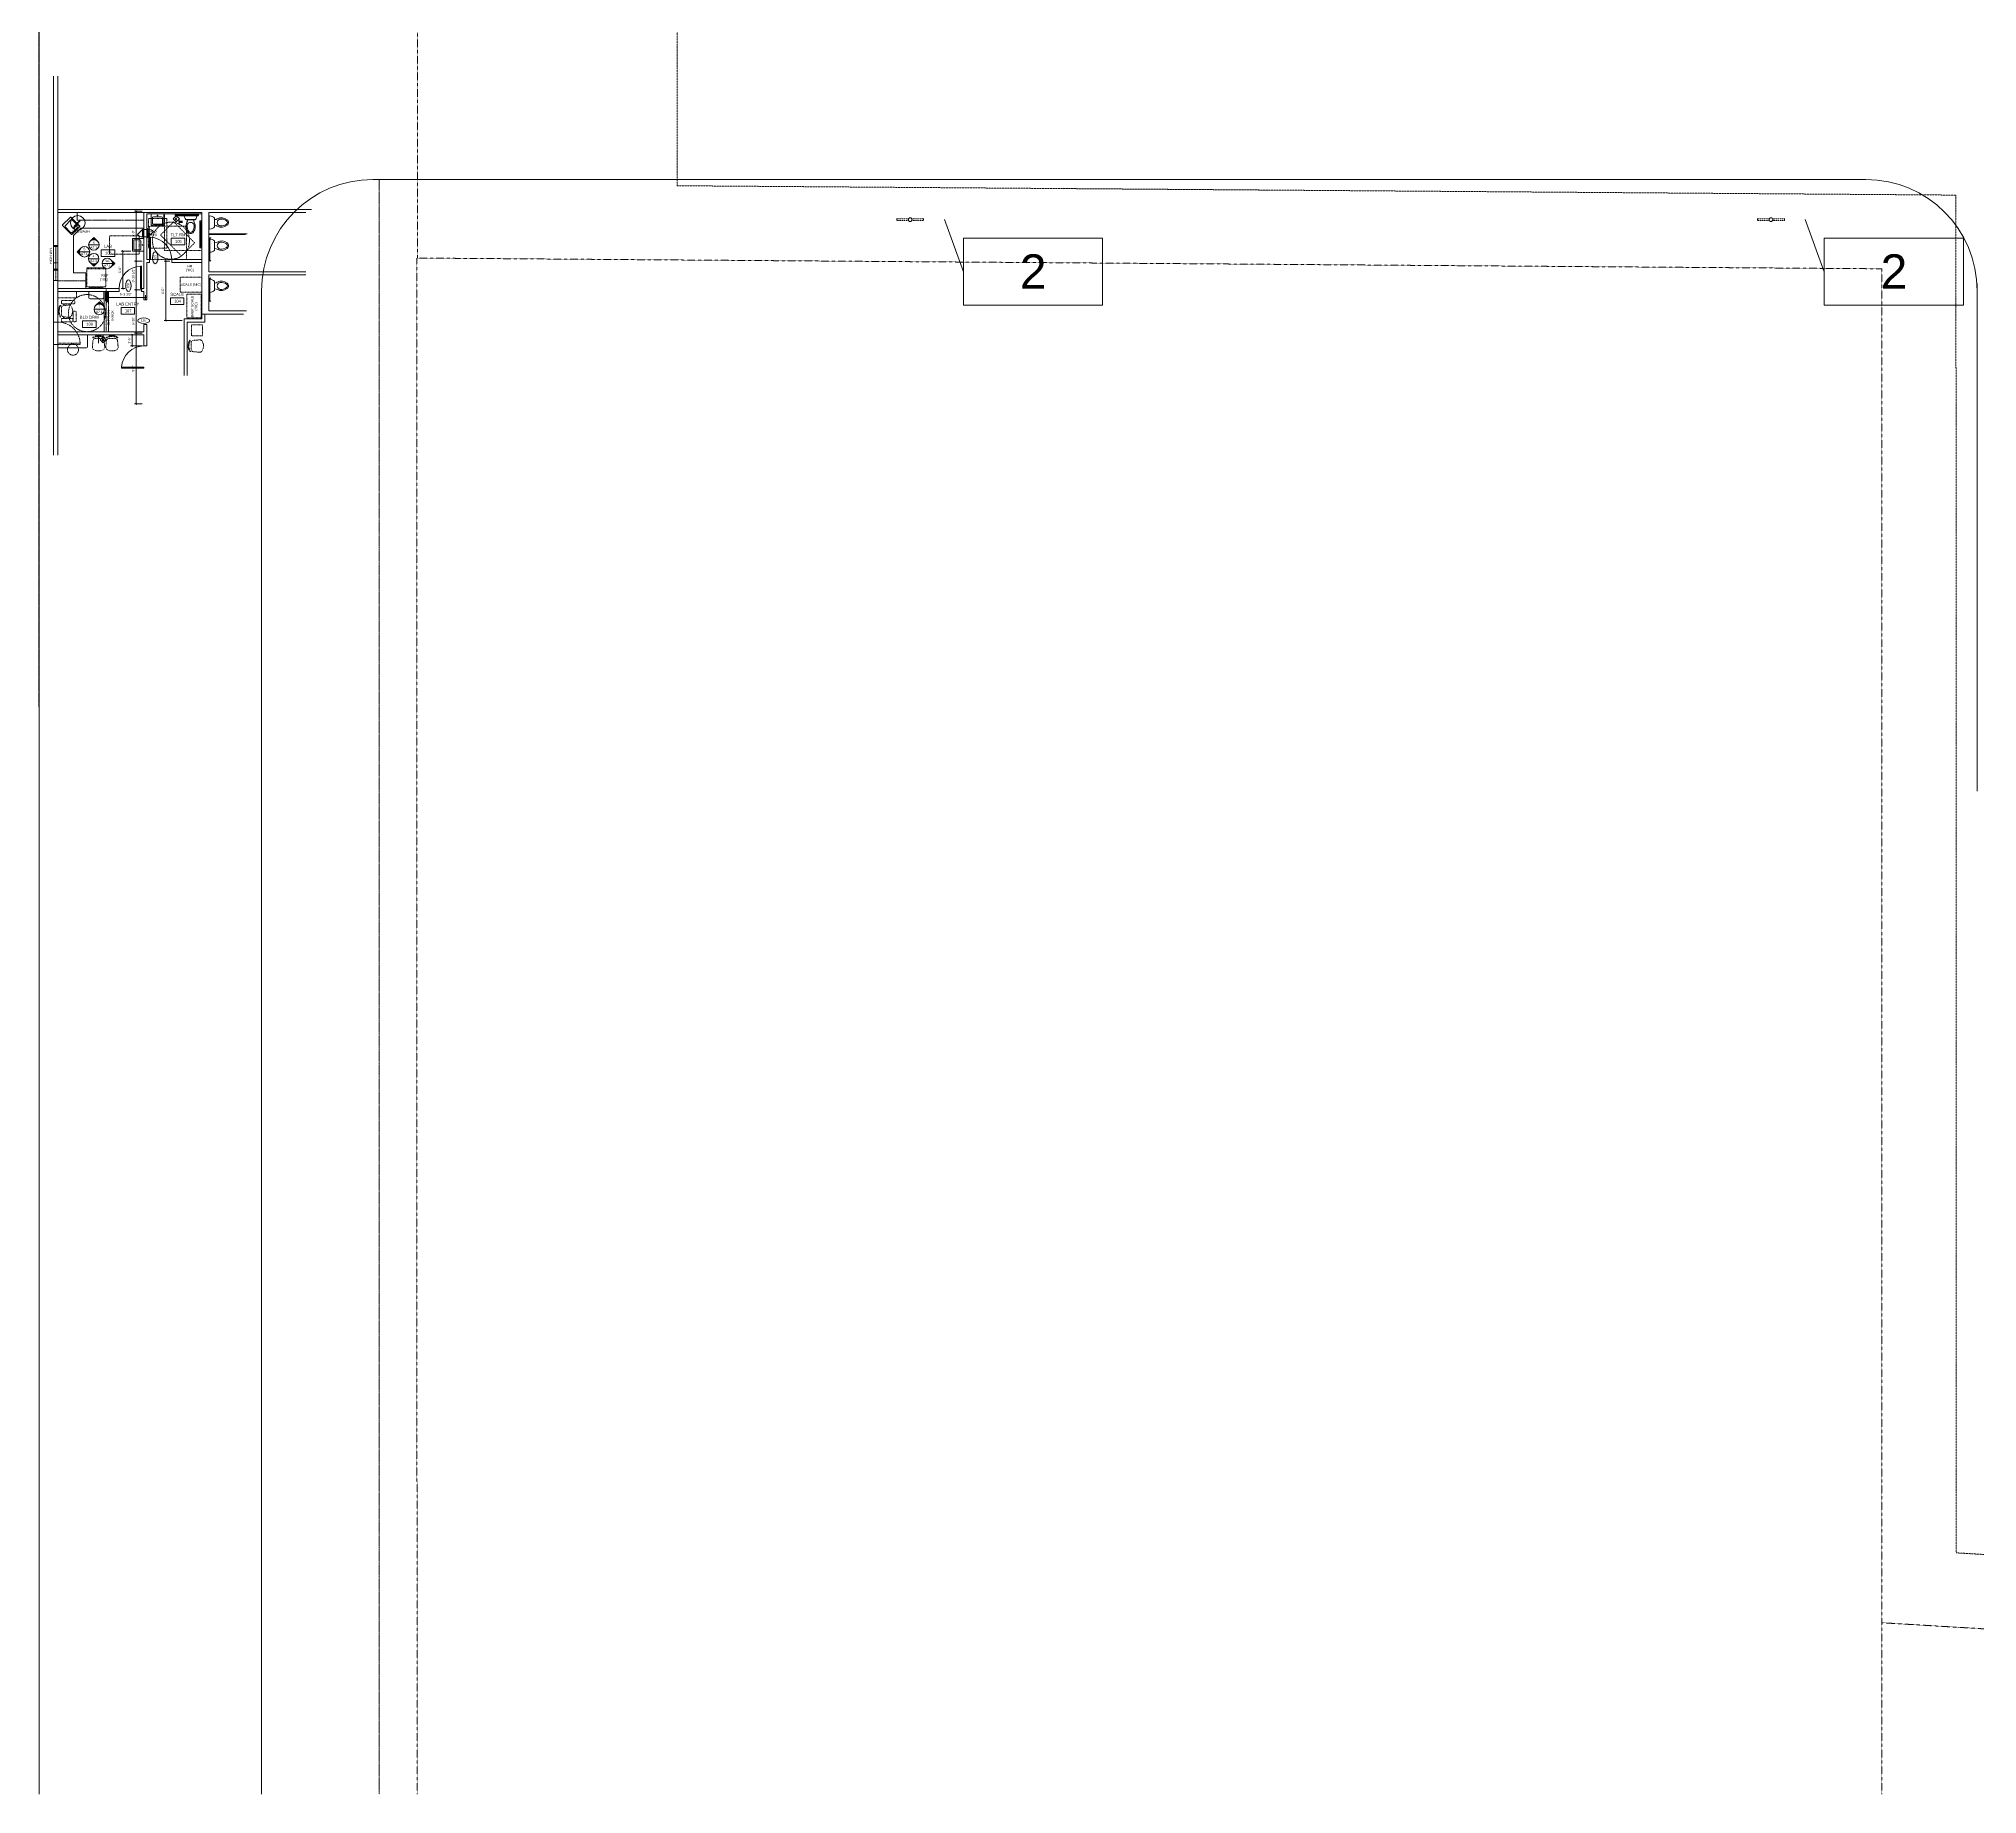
# Model space of a CAD drawing. Header units: inches. Extents: x 3 to 119514, y -26002 to 104775.
# Drawn here: x 20372 to 23507, y -26002 to -23164 of the extents above; entities that cross this region are included whole.
import ezdxf

# ---------------------------------------------------------------- set-up
doc = ezdxf.new("R2010")
doc.units = ezdxf.units.IN
doc.header["$MEASUREMENT"] = 0
for name, pattern in [('Center 1_4_', [0.53125, 0.25, -0.09375, 0.09375, -0.09375]), ('Dash', [0.25, 0.125, -0.125]), ('Hidden', [0.28125, 0.1875, -0.09375]), ('Hidden 1_8_', [0.1875, 0.125, -0.0625]), ('IMPORT-DASHED2', [0.1875, 0.125, -0.0625]), ('IMPORT-HIDDEN _6_', [0.1875, 0.125, -0.0625]), ('IMPORT-HIDDEN2 _3_', [0.09375, 0.0625, -0.03125])]:
    doc.linetypes.add(name, pattern=pattern)
doc.layers.get('DEFPOINTS').update_dxf_attribs({"lineweight": 9})
for name, color, linetype, lineweight in [('15xx-Jefferson-REHAB-pr5_dwg', 8, 'Continuous', 9), ('A-CABINET-LOWER', 7, 'Continuous', 9), ('A-CABINET-UNDER', 7, 'IMPORT-HIDDEN2 _3_', 9), ('A-CABINET-UPPER', 7, 'IMPORT-DASHED2', 9), ('A-DETL-HDLN', 90, 'Hidden 1_8_', 9), ('A-DIM', 7, 'Continuous', 9), ('A-DOOR', 31, 'Continuous', 9), ('A-DOOR-NOTE', 7, 'Continuous', 9), ('A-DOOR-SYM', 7, 'Continuous', 9), ('A-ETAG-NOTE', 7, 'Continuous', 9), ('A-ETAG-SYM', 7, 'Continuous', 9), ('A-Exist-Wall', 7, 'Continuous', 9), ('A-FLR-CLEAR', 7, 'IMPORT-HIDDEN2 _3_', 9), ('A-FURN', 7, 'IMPORT-HIDDEN2 _3_', 9), ('A-Header', 7, 'IMPORT-HIDDEN _6_', 9), ('A-PLBG-FIXT', 7, 'Continuous', 9), ('A-PROP-SBCK', 71, 'Hidden', 15), ('A-ROOM-NOTE', 7, 'Continuous', 9), ('A-ROOM-SYM', 7, 'Continuous', 9), ('A-SILL', 7, 'Continuous', 9), ('A-TEXT-8', 7, 'Continuous', 9), ('A-WALL', 113, 'Continuous', 9), ('D-DEMO', 7, 'IMPORT-HIDDEN2 _3_', 9), ('DIM', 7, 'Continuous', 9), ('E-LITE-EQPM', 33, 'Continuous', 9), ('E-LITE-EQPM-HDLN', 30, 'Dash', 9), ('E-LITE-EQPM-IDEN', 33, 'Continuous', 9), ('EOP-EX', 125, 'Continuous', 9), ('EOP-PR', 4, 'Continuous', 9), ('P-Flor-Fixt', 7, 'Continuous', 9), ('PROP', 3, 'Center 1_4_', 9)]:
    doc.layers.add(name, color=color, linetype=linetype, lineweight=lineweight)
doc.styles.add('Arial_1', font='arial.ttf', dxfattribs={"height": 3.75})
doc.styles.add('Arial_2', font='arial.ttf', dxfattribs={"height": 4})
doc.styles.add('Arial_3', font='arial.ttf', dxfattribs={"height": 3.808})
doc.styles.add('Arial_4', font='arial.ttf', dxfattribs={"height": 4.8114})
doc.styles.add('Arial_5', font='arial.ttf', dxfattribs={"height": 4.510688})
doc.styles.add('Arial_6', font='arial.ttf', dxfattribs={"height": 3.99})
doc.styles.add('Arial_7', font='arial.ttf', dxfattribs={"height": 55.323728})
doc.styles.add('simplex', font='simplex_.ttf', dxfattribs={"height": 3})

# ---------------------------------------------------------------- blocks, each defined once
blk = doc.blocks.new('Lighting-Street_Cooper_Navion-Lumark_4-6-LED-Squares - The Caretaker LED-964008-Site Lighting Plan')
at = {"layer": 'E-LITE-EQPM'}
blk.add_line((-1.7, -10.7), (1.6, -10.7), dxfattribs=at)
blk.add_circle((0, -32.4), 3, dxfattribs=at)
at = {"layer": 'E-LITE-EQPM-HDLN'}
for p, q in [((-1.5, -10.7), (-1.5, -29.9)), ((1.5, -10.7), (1.5, -29.9))]:
    blk.add_line(p, q, dxfattribs=at)
blk = doc.blocks.new('15xx-Jefferson-REHAB-pr5_dwg_DOORBLK-1286445-Site Lighting Plan')
at = {"layer": 'D-DEMO', "flags": 128}
blk.add_lwpolyline([(-1.8, 0), (-1.8, 36), (0, 36), (0, 0)], close=True, dxfattribs=at)
at = {"layer": 'D-DEMO'}
blk.add_arc((-1.8, 0), 36, 360, 87.146, dxfattribs=at)
blk = doc.blocks.new('15xx-Jefferson-REHAB-pr5_dwg_KOHTLT-1286400-Site Lighting Plan')
at = {"layer": 'P-Flor-Fixt', "flags": 128}
for points in [[(-9.1, 1), (0, 1), (9.1, 1)], [(6.5, 9.5), (0, 9.5), (-6.5, 9.5)], [(6.5, 9.1), (0, 9.1), (-6.5, 9.1)]]:
    blk.add_lwpolyline(points, dxfattribs=at)
at = {"layer": 'P-Flor-Fixt'}
for centre, radius, start, end in [((0, 25.4), 5.5, 89.9234, 140.4789), ((0, 25.4), 5.5, 39.5211, 90.0766), ((3.2, 0.8), 13.4, 141.4587, 174.8594), ((-9.1, 2), 1, 180, 270), ((6.4, 20.2), 13.7, 140.6898, 209.0889), ((-6.5, 8.5), 1, 90, 141.4587), ((-6.5, 8.5), 0.625, 90, 141.4587), ((-15.9, 8.1), 11.6, 6.9769, 27.7312), ((8.5, 19.5), 13.9, 143.874, 185.3101), ((0, 19.1), 5.5, 189.5705, 350.4295), ((0, 25.4), 3.63, 89.8837, 140.428), ((0, 25.4), 3.63, 39.572, 90.1163), ((-8.5, 19.5), 13.9, 354.6899, 36.126), ((-6.4, 20.2), 13.7, 330.9111, 39.3102), ((15.9, 8.1), 11.6, 152.2688, 173.0231), ((6.5, 8.5), 1, 38.5413, 90), ((6.5, 8.5), 0.625, 38.5413, 90), ((-3.2, 0.8), 13.4, 5.1406, 38.5413), ((9.1, 2), 1, 270, 0)]:
    blk.add_arc(centre, radius, start, end, dxfattribs=at)
blk = doc.blocks.new('15xx-Jefferson-REHAB-pr5_dwg_KTLTR-1286446-Site Lighting Plan')
blk.add_blockref('15xx-Jefferson-REHAB-pr5_dwg_KOHTLT-1286400-Site Lighting Plan', (-18, 0))
blk = doc.blocks.new('15xx-Jefferson-REHAB-pr5_dwg_I_FURN_CHAIR_CHAIR 1_P-1286389-Site Lighting Plan')
at = {"layer": 'A-FURN'}
for p, q in [((3, 9.6), (4.1, 8.8)), ((4.8, 5), (4.8, -5)), ((18.8, 10), (8.5, 9.1)), ((4.1, -8.8), (3, -9.6)), ((8.5, -9.1), (18.8, -10))]:
    blk.add_line(p, q, dxfattribs=at)
for centre, radius, start, end in [((16.9, 0), 16.9, 145.6197, 214.3803), ((16.9, 0), 15.6, 145.6197, 214.3803), ((8.8, 5), 4.06, 94.9697, 180), ((19.1, 5.9), 4.06, 31.593, 94.9697), ((9.5, 0), 15.4, 328.407, 31.593), ((8.8, -5), 4.06, 180, 265.0303), ((19.1, -5.9), 4.06, 265.0303, 328.407)]:
    blk.add_arc(centre, radius, start, end, dxfattribs=at)
blk = doc.blocks.new('15xx-Jefferson-REHAB-pr5_dwg_RT8-N-1286447-Site Lighting Plan')
at = {"layer": 'A-ROOM-SYM', "flags": 128}
blk.add_lwpolyline([(18, -9), (-18, -9), (-18, 9), (18, 9)], close=True, dxfattribs=at)
blk = doc.blocks.new('15xx-Jefferson-REHAB-pr5_dwg_KTLTR-1286437-Site Lighting Plan')
blk.add_blockref('15xx-Jefferson-REHAB-pr5_dwg_KOHTLT-1286400-Site Lighting Plan', (-18, 0))
blk = doc.blocks.new('15xx-Jefferson-REHAB-pr5_dwg_2018LAV-1286405-Site Lighting Plan')
at = {"layer": 'P-Flor-Fixt'}
for p, q in [((9.5, 0), (-9.5, 0)), ((-10, -0.5), (-10, -17.5)), ((-9.5, -18), (9.5, -18)), ((-8, -6.25), (-8, -14.5)), ((6.5, -4.75), (-6.5, -4.75)), ((-6.5, -16), (6.5, -16)), ((8, -14.5), (8, -6.25)), ((10, -17.5), (10, -0.5))]:
    blk.add_line(p, q, dxfattribs=at)
blk.add_circle((0, -2.38), 0.5, dxfattribs=at)
for centre, radius, start, end in [((9.5, -0.5), 0.5, 0, 90), ((-9.5, -0.5), 0.5, 90, 180), ((-9.5, -17.5), 0.5, 180, 270), ((-6.5, -6.25), 1.5, 90, 180), ((-6.5, -14.5), 1.5, 180, 270), ((6.5, -6.25), 1.5, 360, 90), ((6.5, -14.5), 1.5, 270, 0), ((9.5, -17.5), 0.5, 270, 360)]:
    blk.add_arc(centre, radius, start, end, dxfattribs=at)
blk = doc.blocks.new('15xx-Jefferson-REHAB-pr5_dwg_DOORBLK-1286429-Site Lighting Plan')
at = {"layer": 'A-DOOR', "color": 7, "flags": 128}
blk.add_lwpolyline([(-1.8, 0), (-1.8, 36), (0, 36), (0, 0)], close=True, dxfattribs=at)
at = {"layer": 'A-DOOR', "color": 7}
blk.add_arc((-1.8, 0), 36, 360, 87.146, dxfattribs=at)
blk = doc.blocks.new('15xx-Jefferson-REHAB-pr5_dwg_36-GB-1286438-Site Lighting Plan')
at = {"layer": 'P-Flor-Fixt'}
for p, q in [((-3, -36), (-3, 0)), ((-0.2, 0.7), (-2.2, 0.7)), ((-1.5, -35), (-1.5, -1)), ((-0.2, -0.7), (-1.3, -0.7)), ((-0.2, -36.8), (-2.2, -36.8)), ((-0.2, -35.2), (-1.3, -35.2))]:
    blk.add_line(p, q, dxfattribs=at)
at = {"layer": 'P-Flor-Fixt', "flags": 128}
for points in [[(0, 1.5), (-0.2, 1.5), (-0.2, -1.5), (0, -1.5)], [(0, -34.5), (-0.2, -34.5), (-0.2, -37.5), (0, -37.5)]]:
    blk.add_lwpolyline(points, close=True, dxfattribs=at)
at = {"layer": 'P-Flor-Fixt'}
for centre, radius, start, end in [((-2.2, 0), 0.75, 90, 180), ((-1.3, -1), 0.25, 90, 180), ((-2.2, -36), 0.75, 180, 270), ((-1.3, -35), 0.25, 180, 270)]:
    blk.add_arc(centre, radius, start, end, dxfattribs=at)
blk = doc.blocks.new('15xx-Jefferson-REHAB-pr5_dwg_42-GB-1286439-Site Lighting Plan')
at = {"layer": 'P-Flor-Fixt'}
for p, q in [((-42.8, -0.2), (-42.8, -2.2)), ((0, -3), (-42, -3)), ((-41.2, -0.2), (-41.2, -1.2)), ((-1, -1.5), (-41, -1.5)), ((-0.7, -0.2), (-0.7, -1.2)), ((0.7, -0.2), (0.7, -2.2))]:
    blk.add_line(p, q, dxfattribs=at)
at = {"layer": 'P-Flor-Fixt', "flags": 128}
for points in [[(-40.5, 0), (-43.5, 0), (-43.5, -0.2), (-40.5, -0.2)], [(1.5, 0), (-1.5, 0), (-1.5, -0.2), (1.5, -0.2)]]:
    blk.add_lwpolyline(points, close=True, dxfattribs=at)
at = {"layer": 'P-Flor-Fixt'}
for centre, radius, start, end in [((-42, -2.2), 0.75, 180, 270), ((-41, -1.2), 0.25, 180, 270), ((-1, -1.2), 0.25, 270, 0), ((0, -2.2), 0.75, 270, 0)]:
    blk.add_arc(centre, radius, start, end, dxfattribs=at)
blk = doc.blocks.new('15xx-Jefferson-REHAB-pr5_dwg_VERT-GB-1286440-Site Lighting Plan')
at = {"layer": 'P-Flor-Fixt'}
for p, q in [((-0.7, -0.2), (-0.7, -2.2)), ((0.7, -0.2), (0.7, -2.2))]:
    blk.add_line(p, q, dxfattribs=at)
at = {"layer": 'P-Flor-Fixt', "flags": 128}
blk.add_lwpolyline([(1.5, 0), (-1.5, 0), (-1.5, -0.2), (1.5, -0.2)], close=True, dxfattribs=at)
at = {"layer": 'P-Flor-Fixt'}
blk.add_arc((0, -2.2), 0.75, 180, 360, dxfattribs=at)
blk = doc.blocks.new('15xx-Jefferson-REHAB-pr5_dwg_FCM-TIC-1286448-Site Lighting Plan')
at = {"layer": 'A-DIM'}
blk.add_line((-0.7, -0.7), (0.7, 0.7), dxfattribs=at)
at = {"layer": 'DIM'}
blk.add_line((0.5, 0), (-1.4, 0), dxfattribs=at)
blk = doc.blocks.new('15xx-Jefferson-REHAB-pr5_dwg_DOORBLK-1286434-Site Lighting Plan')
at = {"layer": 'A-DOOR', "color": 7, "flags": 128}
blk.add_lwpolyline([(-1.8, 0), (-1.8, 36), (0, 36), (0, 0)], close=True, dxfattribs=at)
at = {"layer": 'A-DOOR', "color": 7}
blk.add_arc((-1.8, 0), 36, 360, 87.146, dxfattribs=at)
blk = doc.blocks.new('15xx-Jefferson-REHAB-pr5_dwg_REF-1-1286449-Site Lighting Plan')
at = {"layer": 'A-FURN'}
blk.add_line((31, 34.3), (31, 3.3), dxfattribs=at)
at = {"layer": 'A-FURN', "flags": 128}
blk.add_lwpolyline([(33, 34.3), (33, 3.3), (2, 3.3), (2, 34.3)], close=True, dxfattribs=at)
blk.add_lwpolyline([(2, 30.1), (1, 30.1), (1, 6.5), (2, 6.5)], dxfattribs=at)
blk = doc.blocks.new('15xx-Jefferson-REHAB-pr5_dwg_eyewash-Haws-1286450-Site Lighting Plan')
at = {"layer": 'A-PLBG-FIXT'}
for p, q in [((7.2, 0.4), (0.9, 0.4)), ((-1, -0.2), (-2, -0.2)), ((7.2, -0.4), (0.9, -0.4)), ((10, -1.9), (6.1, -1.9))]:
    blk.add_line(p, q, dxfattribs=at)
at = {"layer": 'A-PLBG-FIXT', "flags": 128}
for points in [[(-1, 0.2), (-2, 0.2), (-2, -0.5), (-5, -0.5), (-5, 0.2), (-2, 0.2)], [(7.7, -0.9), (7.7, -1.1), (6.1, -1.1)], [(10, -1.1), (8.4, -1.1), (8.4, -0.9)]]:
    blk.add_lwpolyline(points, dxfattribs=at)
at = {"layer": 'A-PLBG-FIXT'}
for centre, radius in [((0, 0), 1), ((5.4, -1.5), 0.814), ((10.7, -1.5), 0.814)]:
    blk.add_circle(centre, radius, dxfattribs=at)
for radius in [1.25, 0.5]:
    blk.add_arc((7.2, -0.9), radius, 360, 90, dxfattribs=at)
at = {"layer": 'DEFPOINTS'}
blk.add_circle((0, 0), 11.8, dxfattribs=at)
blk = doc.blocks.new('15xx-Jefferson-REHAB-pr5_dwg_chair-phlebotomy-1286451-Site Lighting Plan')
at = {"layer": 'A-FURN'}
for p, q in [((-24.8, 0), (-27.8, 0)), ((-26.8, 16), (-26.8, 13)), ((-5.8, 17), (-25.8, 17)), ((-5.8, 12), (-25.8, 12)), ((-18.9, 9.5), (-18.9, 12)), ((-17.9, 9.9), (-17.9, 12)), ((-9.5, 9.2), (-9.5, 12)), ((-4.8, 16), (-4.8, 13)), ((-4.8, 5), (-4.8, -5)), ((-3, 9.6), (-4.1, 8.8)), ((-28.8, -1), (-28.8, -16)), ((-24.8, -17), (-27.8, -17)), ((-23.8, -1), (-23.8, -16)), ((-23.3, -14), (-23.8, -14)), ((-23.3, -15), (-23.8, -15)), ((-23.3, -13), (-23.3, -16)), ((-5.8, -12), (-22.3, -12)), ((-5.8, -17), (-22.3, -17)), ((-18.9, -9.5), (-18.9, -12)), ((-17.9, -9.9), (-17.9, -12)), ((-9.5, -9.2), (-9.5, -12)), ((-4.8, -13), (-4.8, -16)), ((-4.1, -8.8), (-3, -9.6))]:
    blk.add_line(p, q, dxfattribs=at)
at = {"layer": 'A-FURN', "flags": 128}
for points in [[(-16.8, 10), (-8.5, 9.1), (-8.5, 12)], [(-8.5, -12), (-8.5, -9.1), (-16.8, -10)]]:
    blk.add_lwpolyline(points, dxfattribs=at)
at = {"layer": 'A-FURN'}
for centre, radius, start, end in [((-27.8, -1), 1, 90, 180), ((-25.8, 16), 1, 90, 180), ((-25.8, 13), 1, 180, 270), ((-24.8, -1), 1, 0, 90), ((-7.5, 0), 15.4, 148.407, 211.593), ((-17.1, 5.9), 4.06, 85.0303, 148.407), ((-8.8, 5), 4.06, 360, 85.0303), ((-5.8, 16), 1, 360, 90), ((-5.8, 13), 1, 270, 0), ((-16.9, 0), 15.6, 325.6197, 34.3803), ((-16.9, 0), 16.9, 325.6197, 34.3803), ((-27.8, -16), 1, 180, 270), ((-24.8, -16), 1, 270, 360), ((-22.3, -13), 1, 90, 180), ((-22.3, -16), 1, 180, 270), ((-17.1, -5.9), 4.06, 211.593, 274.9697), ((-8.8, -5), 4.06, 274.9697, 360), ((-5.8, -13), 1, 360, 90), ((-5.8, -16), 1, 270, 0)]:
    blk.add_arc(centre, radius, start, end, dxfattribs=at)
blk = doc.blocks.new('15xx-Jefferson-REHAB-pr5_dwg_CURTAIN-1286452-Site Lighting Plan')
at = {"layer": 'A-DOOR', "color": 7}
for p, q in [((-2.4, 12), (2.4, 12)), ((-2.4, 10.5), (2.4, 10.5)), ((-2.4, 9), (2.4, 9)), ((-2.4, 7.5), (2.4, 7.5)), ((-2.4, 6), (2.4, 6)), ((-2.4, 4.5), (2.4, 4.5)), ((-2.4, 3), (2.4, 3)), ((-2.4, 1.5), (2.4, 1.5)), ((-2.4, 0), (2.4, 0))]:
    blk.add_line(p, q, dxfattribs=at)
at = {"layer": 'A-DOOR', "color": 7, "flags": 128}
blk.add_lwpolyline([(-2.4, 13.5), (2.4, 13.5), (-0.6, 16.8), (-0.6, 19.5)], dxfattribs=at)
blk = doc.blocks.new('15xx-Jefferson-REHAB-pr5_dwg_EVL8-1286394-Site Lighting Plan')
at = {"layer": 'A-ETAG-SYM'}
blk.add_hatch(color=256, dxfattribs=at).paths.add_polyline_path([(-10.6, -10.6), (-13.6, -6.3), (-14.9, -1.3), (-14.5, 3.9), (-12.3, 8.6), (-10.6, 10.6), (-21.2, 0)], flags=0)
blk.add_line((-15, 0), (15, 0), dxfattribs=at)
at = {"layer": 'A-ETAG-SYM', "flags": 128}
blk.add_lwpolyline([(-10.6, 10.6), (-21.2, 0), (-10.6, -10.6)], dxfattribs=at)
at = {"layer": 'A-ETAG-SYM'}
blk.add_circle((0, 0), 15, dxfattribs=at)
blk = doc.blocks.new('15xx-Jefferson-REHAB-pr5_dwg_EVD8-1286397-Site Lighting Plan')
at = {"layer": 'A-ETAG-SYM'}
blk.add_hatch(color=256, dxfattribs=at).paths.add_polyline_path([(10.6, -10.6), (0, -21.2), (-8.6, -12.3), (-3.9, -14.5), (1.3, -14.9), (6.3, -13.6), (8.6, -12.3)], flags=0)
blk.add_line((-15, 0), (15, 0), dxfattribs=at)
at = {"layer": 'A-ETAG-SYM', "flags": 128}
blk.add_lwpolyline([(-10.6, -10.6), (0, -21.2), (10.6, -10.6)], dxfattribs=at)
at = {"layer": 'A-ETAG-SYM'}
blk.add_circle((0, 0), 15, dxfattribs=at)
blk = doc.blocks.new('15xx-Jefferson-REHAB-pr5_dwg_EVD8-1286396-Site Lighting Plan')
at = {"layer": 'A-ETAG-SYM'}
blk.add_hatch(color=256, dxfattribs=at).paths.add_polyline_path([(0, -21.2), (8.6, -12.3), (3.9, -14.5), (-1.3, -14.9), (-6.3, -13.6), (-10.6, -10.6)], flags=0)
blk.add_line((-15, 0), (15, 0), dxfattribs=at)
at = {"layer": 'A-ETAG-SYM', "flags": 128}
blk.add_lwpolyline([(-10.6, -10.6), (0, -21.2), (10.6, -10.6)], dxfattribs=at)
at = {"layer": 'A-ETAG-SYM'}
blk.add_circle((0, 0), 15, dxfattribs=at)
blk = doc.blocks.new('15xx-Jefferson-REHAB-pr5_dwg_EVL8-1286395-Site Lighting Plan')
at = {"layer": 'A-ETAG-SYM'}
blk.add_hatch(color=256, dxfattribs=at).paths.add_polyline_path([(-10.6, -10.6), (-21.2, 0), (-12.3, 8.6), (-14.5, 3.9), (-14.9, -1.3), (-13.6, -6.3), (-12.3, -8.6)], flags=0)
blk.add_line((-15, 0), (15, 0), dxfattribs=at)
at = {"layer": 'A-ETAG-SYM', "flags": 128}
blk.add_lwpolyline([(-10.6, 10.6), (-21.2, 0), (-10.6, -10.6)], dxfattribs=at)
at = {"layer": 'A-ETAG-SYM'}
blk.add_circle((0, 0), 15, dxfattribs=at)
blk = doc.blocks.new('15xx-Jefferson-REHAB-pr5_dwg-1211969-Site Lighting Plan')
at = {"layer": 'A-CABINET-LOWER'}
for p, q in [((14345.6, 9487.3), (14337.2, 9478.8)), ((14352.6, 9487.3), (14347.6, 9487.3)), ((14352.6, 9475.3), (14347.6, 9475.3)), ((14258.6, 9386.9), (14258.6, 9376.9)), ((14260.6, 9374.9), (14280.6, 9374.9)), ((14282.6, 9386.9), (14282.6, 9376.9)), ((14256.6, 9316.9), (14256.6, 9297.4)), ((14255.1, 9295.9), (14208.6, 9295.9))]:
    blk.add_line(p, q, dxfattribs=at)
at = {"layer": 'A-CABINET-LOWER', "flags": 128}
for points in [[(14253.6, 9391.9), (14253.6, 9416.9), (14233.6, 9416.9), (14233.6, 9477.4), (14245.6, 9489.4), (14347.6, 9489.4)], [(14354.6, 9475.3), (14354.6, 9487.3), (14353.6, 9487.3), (14353.6, 9475.3), (14354.6, 9475.3), (14363.1, 9483.8)]]:
    blk.add_lwpolyline(points, dxfattribs=at)
for points in [[(14345.6, 9475.3), (14345.6, 9487.3), (14346.6, 9487.3), (14346.6, 9475.3)], [(14346.6, 9473.8), (14346.6, 9488.8), (14347.6, 9488.8), (14347.6, 9473.8)], [(14353.6, 9473.8), (14353.6, 9488.8), (14352.6, 9488.8), (14352.6, 9473.8)]]:
    blk.add_lwpolyline(points, close=True, dxfattribs=at)
at = {"layer": 'A-CABINET-LOWER'}
for centre, radius, start, end in [((14345.6, 9487.3), 12, 225, 270), ((14354.6, 9475.3), 12, 45, 90), ((14260.6, 9376.9), 2, 180, 269.9997), ((14280.6, 9376.9), 2, 269.9997, 360), ((14255.1, 9297.4), 1.5, 270, 0)]:
    blk.add_arc(centre, radius, start, end, dxfattribs=at)
at = {"layer": 'A-CABINET-UNDER'}
blk.add_line((14286.6, 9321.9), (14286.6, 9386.9), dxfattribs=at)
blk.add_circle((14255.6, 9351.9), 30, dxfattribs=at)
at = {"layer": 'A-CABINET-UPPER'}
blk.add_line((14208.6, 9403.9), (14253.6, 9403.9), dxfattribs=at)
at = {"layer": 'A-CABINET-UPPER', "flags": 128}
blk.add_lwpolyline([(14347.6, 9502.4), (14239.6, 9502.4), (14239.6, 9514.4)], dxfattribs=at)
at = {"layer": 'A-DOOR-SYM'}
for centre, major_axis in [((14366, 9441.4), (0, 9.58)), ((14322.6, 9396.2), (0, 9.58)), ((14347.3, 9339.7), (9.58, 0))]:
    blk.add_ellipse(centre, major_axis=major_axis, ratio=0.45763, dxfattribs=at)
at = {"layer": 'A-ETAG-SYM'}
blk.add_line((14274.4, 9316.8), (14272.7, 9313.2), dxfattribs=at)
at = {"layer": 'A-ETAG-SYM', "flags": 128}
for points in [[(14400.1, 9509.4), (14395.2, 9504.5), (14400.1, 9499.5), (14405.1, 9504.5), (14400.1, 9509.4), (14400.1, 9512.4)], [(14274.4, 9303.1), (14274.4, 9316.8), (14276.1, 9313.2)], [(14281.8, 9313.8), (14276.8, 9308.8), (14281.8, 9303.9), (14286.7, 9308.8), (14281.8, 9313.8), (14281.8, 9316.8)]]:
    blk.add_lwpolyline(points, dxfattribs=at)
at = {"layer": 'A-Exist-Wall', "linetype": 'IMPORT-HIDDEN _6_'}
blk.add_line((14177.6, 9950.9), (14177.6, 8714.9), dxfattribs=at)
at = {"layer": 'A-Exist-Wall'}
for p, q in [((14201.6, 9734.9), (14201.6, 9337.4)), ((14208.6, 9734.9), (14208.6, 9337.4)), ((14208.6, 9519.4), (14618.6, 9519.4)), ((14452.6, 9479.9), (14514.6, 9479.9)), ((14452.6, 9478.9), (14512.1, 9478.9)), ((14452.9, 9473.7), (14454.9, 9473.7)), ((14452.9, 9472.2), (14453.9, 9472.2)), ((14454.1, 9437.9), (14454.1, 9471.9)), ((14452.9, 9437.7), (14453.9, 9437.7)), ((14452.9, 9436.2), (14454.9, 9436.2)), ((14452.9, 9408.7), (14454.9, 9408.7)), ((14452.9, 9407.2), (14453.9, 9407.2)), ((14454.1, 9372.9), (14454.1, 9406.9)), ((14452.9, 9372.7), (14453.9, 9372.7)), ((14452.9, 9371.2), (14454.9, 9371.2)), ((14201.6, 9301.4), (14201.6, 9122.4)), ((14208.6, 9122.4), (14208.6, 9301.4))]:
    blk.add_line(p, q, dxfattribs=at)
at = {"layer": 'A-Exist-Wall', "flags": 128}
for points in [[(14208.6, 9514.4), (14441.1, 9514.4), (14441.1, 9350.4), (14508.6, 9350.4)], [(14609.6, 9514.4), (14452.6, 9514.4), (14452.6, 9418.9), (14609.6, 9418.9)], [(14609.6, 9413.9), (14452.6, 9413.9), (14452.6, 9355.4), (14513.6, 9355.4)]]:
    blk.add_lwpolyline(points, dxfattribs=at)
for points in [[(14452.6, 9474.4), (14452.6, 9471.5), (14452.9, 9471.5), (14452.9, 9474.4)], [(14452.6, 9438.4), (14452.6, 9435.5), (14452.9, 9435.5), (14452.9, 9438.4)], [(14452.6, 9409.4), (14452.6, 9406.5), (14452.9, 9406.5), (14452.9, 9409.4)], [(14452.6, 9373.4), (14452.6, 9370.5), (14452.9, 9370.5), (14452.9, 9373.4)]]:
    blk.add_lwpolyline(points, close=True, dxfattribs=at)
at = {"layer": 'A-Exist-Wall'}
for centre, radius, start, end in [((14453.9, 9471.9), 0.25, 0, 90), ((14454.9, 9472.9), 0.75, 0, 90), ((14453.9, 9437.9), 0.25, 270, 0), ((14454.9, 9436.9), 0.75, 270, 0), ((14453.9, 9406.9), 0.25, 0, 90), ((14454.9, 9407.9), 0.75, 0, 90), ((14453.9, 9372.9), 0.25, 270, 0), ((14454.9, 9371.9), 0.75, 270, 0)]:
    blk.add_arc(centre, radius, start, end, dxfattribs=at)
at = {"layer": 'A-FLR-CLEAR', "flags": 128}
for points in [[(14384.9, 9456.9), (14354.9, 9456.9), (14354.9, 9504.9), (14384.9, 9504.9)], [(14429.8, 9465.5), (14395.9, 9499.4), (14374.6, 9478.2), (14408.6, 9444.3)], [(14441.1, 9453.4), (14381.1, 9453.4), (14381.1, 9512.4), (14441.1, 9512.4)], [(14292.1, 9447), (14292.1, 9477), (14340.1, 9477), (14340.1, 9447)], [(14356.6, 9438.5), (14356.6, 9492.5), (14416.6, 9492.5), (14416.6, 9438.5)]]:
    blk.add_lwpolyline(points, close=True, dxfattribs=at)
at = {"layer": 'A-FLR-CLEAR'}
blk.add_circle((14391.4, 9469), 30, dxfattribs=at)
at = {"layer": 'A-FURN', "flags": 128}
for points in [[(14406.1, 9410), (14406.1, 9386), (14441.1, 9386), (14441.1, 9410)], [(14417.1, 9382.5), (14417.1, 9344.5), (14440.1, 9344.5), (14440.1, 9382.5)], [(14424.6, 9315.2), (14424.6, 9333.2), (14442.6, 9333.2), (14442.6, 9315.2)]]:
    blk.add_lwpolyline(points, close=True, dxfattribs=at)
blk.add_lwpolyline([(14208.6, 9376.9), (14238.6, 9376.9), (14238.6, 9386.9)], dxfattribs=at)
at = {"layer": 'A-FURN'}
blk.add_circle((14233, 9292.9), 9, dxfattribs=at)
at = {"layer": 'A-Header'}
for p, q in [((14283.6, 9321.9), (14283.6, 9386.9)), ((14290.6, 9321.9), (14290.6, 9386.9))]:
    blk.add_line(p, q, dxfattribs=at)
at = {"layer": 'A-PLBG-FIXT'}
for p, q in [((14228.7, 9507.1), (14216, 9494.4)), ((14229.7, 9502.5), (14220.6, 9493.3)), ((14243.9, 9492.6), (14229.4, 9507.1)), ((14241.1, 9493.3), (14231.9, 9502.5)), ((14216, 9493.7), (14230.5, 9479.2)), ((14220.6, 9491.2), (14229.7, 9482)), ((14231.2, 9479.2), (14243.9, 9491.9)), ((14231.9, 9482), (14241.1, 9491.2))]:
    blk.add_line(p, q, dxfattribs=at)
for centre, radius, start, end in [((14229, 9506.8), 0.5, 45, 135), ((14230.8, 9501.5), 1.5, 45, 135), ((14216.3, 9494.1), 0.5, 135, 225), ((14221.6, 9492.3), 1.5, 135, 225), ((14230.8, 9483.1), 1.5, 225, 315), ((14230.8, 9479.6), 0.5, 225, 315), ((14240, 9492.3), 1.5, 315, 45), ((14243.5, 9492.3), 0.5, 315, 45)]:
    blk.add_arc(centre, radius, start, end, dxfattribs=at)
at = {"layer": 'A-SILL'}
for p, q in [((14201.6, 9422.9), (14201.6, 9459.9)), ((14208.6, 9422.9), (14208.6, 9459.9))]:
    blk.add_line(p, q, dxfattribs=at)
at = {"layer": 'A-WALL', "color": 7}
blk.add_line((14205.1, 9459.9), (14205.1, 9422.9), dxfattribs=at)
at = {"layer": 'A-WALL', "color": 7, "flags": 128}
for points in [[(14347.6, 9514.4), (14347.6, 9391.9), (14343.6, 9391.9), (14343.6, 9386.9), (14347.6, 9386.9), (14347.6, 9373.4), (14352.6, 9373.4), (14352.6, 9433.5), (14356.6, 9433.5)], [(14356.6, 9433.5), (14356.6, 9438.5), (14352.6, 9438.5), (14352.6, 9512.4), (14441.1, 9512.4), (14441.1, 9514.4)], [(14441.1, 9438.5), (14441.1, 9433.5), (14392.6, 9433.5), (14392.6, 9438.5), (14441.1, 9438.5), (14412.6, 9438.5)], [(14412.6, 9250.9), (14412.6, 9342.5), (14441.1, 9342.5), (14441.1, 9350.4), (14446.1, 9350.4), (14446.1, 9337.5), (14417.6, 9337.5), (14417.6, 9250.9)], [(14347.6, 9298.9), (14352.6, 9298.9), (14352.6, 9333.4), (14347.6, 9333.4), (14347.6, 9321.9), (14208.6, 9321.9), (14208.6, 9316.9), (14347.6, 9316.9), (14347.6, 9298.9), (14347.6, 9316.9)]]:
    blk.add_lwpolyline(points, dxfattribs=at)
for points in [[(14208.6, 9459.9), (14208.6, 9461.4), (14201.6, 9461.4), (14201.6, 9459.9)], [(14208.6, 9421.4), (14208.6, 9422.9), (14201.6, 9422.9), (14201.6, 9421.4)], [(14201.6, 9404.9), (14208.6, 9404.9), (14208.6, 9421.4), (14201.6, 9421.4)], [(14307.6, 9391.9), (14208.6, 9391.9), (14208.6, 9386.9), (14307.6, 9386.9)], [(14201.6, 9301.4), (14208.6, 9301.4), (14208.6, 9337.4), (14201.6, 9337.4)]]:
    blk.add_lwpolyline(points, close=True, dxfattribs=at)
at = {"layer": 'D-DEMO'}
for p, q in [((14201.6, 9461.4), (14208.6, 9461.4)), ((14205.1, 9461.4), (14205.1, 9404.9)), ((14201.6, 9433.2), (14208.6, 9433.2)), ((14201.6, 9404.9), (14208.6, 9404.9)), ((14208.6, 9337.4), (14201.6, 9337.4)), ((14208.6, 9301.4), (14201.6, 9301.4))]:
    blk.add_line(p, q, dxfattribs=at)
at = {"layer": 'DIM'}
for p, q in [((14344.6, 9516.9), (14332.3, 9516.9)), ((14335.3, 9437.5), (14335.3, 9515.4)), ((14326.7, 9451.9), (14310.8, 9451.9)), ((14313.8, 9393.4), (14313.8, 9450.4)), ((14389.6, 9436), (14380.2, 9436)), ((14335.3, 9390.9), (14335.3, 9434.5)), ((14383.2, 9434.5), (14383.2, 9341.5)), ((14286.6, 9390), (14286.6, 9374.4)), ((14288.1, 9377.4), (14348.6, 9377.4)), ((14311, 9391.9), (14316.8, 9391.9)), ((14335.3, 9320.9), (14335.3, 9387.9)), ((14350.1, 9381), (14350.1, 9374.4)), ((14344.6, 9316.9), (14325.9, 9316.9)), ((14328.9, 9315.4), (14328.9, 9300.4)), ((14335.3, 9206.9), (14335.3, 9317.9)), ((14409.6, 9340), (14380.2, 9340)), ((14344.6, 9298.9), (14325.9, 9298.9)), ((14344.6, 9205.4), (14332.3, 9205.4))]:
    blk.add_line(p, q, dxfattribs=at)
at = {"layer": 'DIM', "flags": 128}
for points in [[(14332.3, 9436), (14344.6, 9436)], [(14332.3, 9389.4), (14344.6, 9389.4)], [(14332.3, 9319.4), (14344.6, 9319.4)]]:
    blk.add_lwpolyline(points, close=True, dxfattribs=at)
at = {"extrusion": (0, 0, -1), "zscale": -1}
for name, p, rotation in [('15xx-Jefferson-REHAB-pr5_dwg_eyewash-Haws-1286450-Site Lighting Plan', (-14240.7, 9497.9), 314.9999978031532), ('15xx-Jefferson-REHAB-pr5_dwg_36-GB-1286438-Site Lighting Plan', (-14435.1, 9512.4), 90.00000000000001), ('15xx-Jefferson-REHAB-pr5_dwg_42-GB-1286439-Site Lighting Plan', (-14441.1, 9500.4), 90.00000000000001), ('15xx-Jefferson-REHAB-pr5_dwg_VERT-GB-1286440-Site Lighting Plan', (-14441.1, 9472.4), 90.00000000000001), ('15xx-Jefferson-REHAB-pr5_dwg_REF-1-1286449-Site Lighting Plan', (-14251.9, 9392.3), 90.00000000000001), ('15xx-Jefferson-REHAB-pr5_dwg_CURTAIN-1286452-Site Lighting Plan', (-14287.2, 9385.4), 180), ('15xx-Jefferson-REHAB-pr5_dwg_DOORBLK-1286445-Site Lighting Plan', (-14208.6, 9303.2), 90.00000000000001), ('15xx-Jefferson-REHAB-pr5_dwg_I_FURN_CHAIR_CHAIR 1_P-1286389-Site Lighting Plan', (-14274.3, 9315.6), 270), ('15xx-Jefferson-REHAB-pr5_dwg_I_FURN_CHAIR_CHAIR 1_P-1286389-Site Lighting Plan', (-14296, 9315.6), 270), ('15xx-Jefferson-REHAB-pr5_dwg_I_FURN_CHAIR_CHAIR 1_P-1286389-Site Lighting Plan', (-14419.1, 9298.7), 180)]:
    blk.add_blockref(name, p, dxfattribs=dict(at, rotation=rotation))
for name, p, xscale, yscale, zscale, rotation in [('15xx-Jefferson-REHAB-pr5_dwg_FCM-TIC-1286448-Site Lighting Plan', (14335.3, 9516.9), 1.5, 1.5, 1.5, 89.99999999999999), ('15xx-Jefferson-REHAB-pr5_dwg_2018LAV-1286405-Site Lighting Plan', (14347.6, 9462.2), 1.027777777777374, 1.027777777777374, 1.027777777777374, 270), ('15xx-Jefferson-REHAB-pr5_dwg_FCM-TIC-1286448-Site Lighting Plan', (14313.8, 9451.9), 1.5, 1.5, 1.5, 89.99999999999999), ('15xx-Jefferson-REHAB-pr5_dwg_FCM-TIC-1286448-Site Lighting Plan', (14335.3, 9436), 1.5, 1.5, 1.5, 270), ('15xx-Jefferson-REHAB-pr5_dwg_FCM-TIC-1286448-Site Lighting Plan', (14335.3, 9436), 1.5, 1.5, 1.5, 89.99999999999999), ('15xx-Jefferson-REHAB-pr5_dwg_FCM-TIC-1286448-Site Lighting Plan', (14383.2, 9436), 1.5, 1.5, 1.5, 89.99999999999999), ('15xx-Jefferson-REHAB-pr5_dwg_FCM-TIC-1286448-Site Lighting Plan', (14286.6, 9377.4), 1.5, 1.5, 1.5, 180), ('15xx-Jefferson-REHAB-pr5_dwg_FCM-TIC-1286448-Site Lighting Plan', (14313.8, 9391.9), 1.5, 1.5, 1.5, 270), ('15xx-Jefferson-REHAB-pr5_dwg_FCM-TIC-1286448-Site Lighting Plan', (14335.3, 9389.4), 1.5, 1.5, 1.5, 270), ('15xx-Jefferson-REHAB-pr5_dwg_FCM-TIC-1286448-Site Lighting Plan', (14335.3, 9389.4), 1.5, 1.5, 1.5, 89.99999999999999), ('15xx-Jefferson-REHAB-pr5_dwg_FCM-TIC-1286448-Site Lighting Plan', (14383.2, 9340), 1.5, 1.5, 1.5, 270), ('15xx-Jefferson-REHAB-pr5_dwg_FCM-TIC-1286448-Site Lighting Plan', (14328.9, 9316.9), 1.5, 1.5, 1.5, 89.99999999999999), ('15xx-Jefferson-REHAB-pr5_dwg_FCM-TIC-1286448-Site Lighting Plan', (14335.3, 9319.4), 1.5, 1.5, 1.5, 270), ('15xx-Jefferson-REHAB-pr5_dwg_FCM-TIC-1286448-Site Lighting Plan', (14335.3, 9319.4), 1.5, 1.5, 1.5, 89.99999999999999), ('15xx-Jefferson-REHAB-pr5_dwg_FCM-TIC-1286448-Site Lighting Plan', (14328.9, 9298.9), 1.5, 1.5, 1.5, 270), ('15xx-Jefferson-REHAB-pr5_dwg_FCM-TIC-1286448-Site Lighting Plan', (14335.3, 9205.4), 1.5, 1.5, 1.5, 270)]:
    blk.add_blockref(name, p, dxfattribs=dict(xscale=xscale, yscale=yscale, zscale=zscale, rotation=rotation))
for name, p, xscale, yscale, zscale in [('15xx-Jefferson-REHAB-pr5_dwg_2018LAV-1286405-Site Lighting Plan', (14369.6, 9512.4), 1.027777777777374, 1.027777777777374, 1.027777777777374), ('15xx-Jefferson-REHAB-pr5_dwg_EVL8-1286394-Site Lighting Plan', (14251.6, 9451.1), 0.5652500000032887, 0.5652500000032887, 0.5652500000032887), ('15xx-Jefferson-REHAB-pr5_dwg_EVD8-1286396-Site Lighting Plan', (14266.5, 9439.9), 0.5652500000032887, 0.5652500000032887, 0.5652500000032887), ('15xx-Jefferson-REHAB-pr5_dwg_FCM-TIC-1286448-Site Lighting Plan', (14350.1, 9377.4), 1.5, 1.5, 1.5)]:
    blk.add_blockref(name, p, dxfattribs=dict(xscale=xscale, yscale=yscale, zscale=zscale))
at = {"extrusion": (0, 0, -1)}
for name, p, xscale, yscale, zscale, rotation in [('15xx-Jefferson-REHAB-pr5_dwg_KTLTR-1286437-Site Lighting Plan', (-14442.1, 9513), 1.051350427347643, 1.051350427347643, -1.051350427347643, 180), ('15xx-Jefferson-REHAB-pr5_dwg_KTLTR-1286446-Site Lighting Plan', (-14452.1, 9517.4), 1.051350427351281, 1.051350427351281, -1.051350427351281, 90.00000000000001), ('15xx-Jefferson-REHAB-pr5_dwg_EVD8-1286397-Site Lighting Plan', (-14266.7, 9462.2), 0.5652500000032887, 0.5652500000032887, -0.5652500000032887, 180), ('15xx-Jefferson-REHAB-pr5_dwg_KTLTR-1286446-Site Lighting Plan', (-14452.1, 9479.9), 1.051350427351281, 1.051350427351281, -1.051350427351281, 90.00000000000001), ('15xx-Jefferson-REHAB-pr5_dwg_KTLTR-1286446-Site Lighting Plan', (-14452.1, 9414.9), 1.051350427351281, 1.051350427351281, -1.051350427351281, 90.00000000000001), ('15xx-Jefferson-REHAB-pr5_dwg_EVD8-1286397-Site Lighting Plan', (-14275.6, 9358.1), 0.5652500000032887, 0.5652500000032887, -0.5652500000032887, 180)]:
    blk.add_blockref(name, p, dxfattribs=dict(at, xscale=xscale, yscale=yscale, zscale=zscale, rotation=rotation))
blk.add_blockref('15xx-Jefferson-REHAB-pr5_dwg_DOORBLK-1286429-Site Lighting Plan', (14358.4, 9438.5))
for name, p, xscale, yscale, zscale in [('15xx-Jefferson-REHAB-pr5_dwg_RT8-N-1286447-Site Lighting Plan', (-14402.8, 9467.6), 0.601425000002564, 0.601425000002564, -0.601425000002564), ('15xx-Jefferson-REHAB-pr5_dwg_RT8-N-1286447-Site Lighting Plan', (-14289.6, 9448.9), 0.601425000002564, 0.601425000002564, -0.601425000002564), ('15xx-Jefferson-REHAB-pr5_dwg_EVL8-1286395-Site Lighting Plan', (-14288.4, 9432.2), 0.5652500000032887, 0.5652500000032887, -0.5652500000032887), ('15xx-Jefferson-REHAB-pr5_dwg_RT8-N-1286447-Site Lighting Plan', (-14401.4, 9371.1), 0.601425000002564, 0.601425000002564, -0.601425000002564), ('15xx-Jefferson-REHAB-pr5_dwg_RT8-N-1286447-Site Lighting Plan', (-14321.6, 9355.5), 0.601425000002564, 0.601425000002564, -0.601425000002564), ('15xx-Jefferson-REHAB-pr5_dwg_RT8-N-1286447-Site Lighting Plan', (-14259.4, 9334.1), 0.601425000002564, 0.601425000002564, -0.601425000002564)]:
    blk.add_blockref(name, p, dxfattribs=dict(at, xscale=xscale, yscale=yscale, zscale=zscale))
at = {"extrusion": (0, 0, -1), "zscale": -1}
for name, p in [('15xx-Jefferson-REHAB-pr5_dwg_DOORBLK-1286434-Site Lighting Plan', (-14341.9, 9391.9)), ('15xx-Jefferson-REHAB-pr5_dwg_chair-phlebotomy-1286451-Site Lighting Plan', (-14209.4, 9355.1))]:
    blk.add_blockref(name, p, dxfattribs=at)
at = {"rotation": 89.99999999999999}
blk.add_blockref('15xx-Jefferson-REHAB-pr5_dwg_DOORBLK-1286429-Site Lighting Plan', (14347.6, 9264.7), dxfattribs=at)
at = {"layer": 'A-DOOR-NOTE', "char_height": 4, "width": 11.127, "attachment_point": 2, "rotation": 90, "line_spacing_factor": 0.938532, "style": 'Arial_2'}
for s, insert in [('105', (14363.6, 9441.6)), ('106', (14320.3, 9396.4))]:
    blk.add_mtext(s, dxfattribs=dict(at, insert=insert))
at = {"layer": 'A-DOOR-NOTE', "insert": (14347.5, 9342.1), "char_height": 4, "width": 11.127, "attachment_point": 2, "line_spacing_factor": 0.938532, "style": 'Arial_2'}
blk.add_mtext('107', dxfattribs=at)
at = {"layer": 'A-ETAG-NOTE', "char_height": 3.81, "attachment_point": 2, "line_spacing_factor": 0.938532, "style": 'Arial_3'}
for s, insert, width in [('6', (14266.6, 9467.9), 3.531), ('A7.1', (14251.4, 9449.6), 13.056), ('5', (14251.5, 9457.5), 3.531), ('A7.1', (14266.3, 9438.5), 13.056), ('A7.1', (14266.5, 9460), 13.056), ('4', (14266.4, 9446.3), 3.531), ('6A', (14288.5, 9438.6), 7.759), ('A7.1', (14288.6, 9430.8), 13.056), ('A7.1', (14275.5, 9355.9), 13.056), ('7', (14275.6, 9363.8), 3.531)]:
    blk.add_mtext(s, dxfattribs=dict(at, insert=insert, width=width))
at = {"layer": 'A-ETAG-SYM', "char_height": 3, "attachment_point": 2, "line_spacing_factor": 1.118713, "style": 'simplex'}
for s, insert, width in [('C', (14399.8, 9505.6), 4.168), ('SIM', (14406.9, 9501.1), 8.66), ('B', (14281.8, 9309.9), 4.168)]:
    blk.add_mtext(s, dxfattribs=dict(at, insert=insert, width=width))
at = {"layer": 'A-ROOM-NOTE', "attachment_point": 2, "line_spacing_factor": 0.938532}
for s, insert, char_height, width, style in [('TLT RM', (14402.8, 9481.1), 4.81, 28.823, 'Arial_4'), ('105', (14403.4, 9470), 4.51, 12.548, 'Arial_5'), ('LAB', (14289.6, 9462.4), 4.81, 15.145, 'Arial_4'), ('106', (14290.2, 9451.3), 4.51, 12.548, 'Arial_5'), ('SCALE', (14401.4, 9384.7), 4.81, 26.24, 'Arial_4'), ('104', (14402, 9373.6), 4.51, 12.548, 'Arial_5'), ('BLD DRW', (14259.4, 9347.6), 4.81, 36.807, 'Arial_4'), ('LAB ENTRY', (14321.6, 9369), 4.81, 44.321, 'Arial_4'), ('107', (14322.2, 9357.9), 4.51, 12.548, 'Arial_5'), ('108', (14260, 9336.5), 4.51, 12.548, 'Arial_5')]:
    blk.add_mtext(s, dxfattribs=dict(at, insert=insert, char_height=char_height, width=width, style=style))
at = {"layer": 'A-TEXT-8', "char_height": 3.99, "line_spacing_factor": 0.938532, "style": 'Arial_6'}
for s, insert, width, attachment_point, rotation in [('EYEWASH', (14260, 9486), 33.055, 3, 0), ('HIGH WIN.', (14195.1, 9459.4), 33.103, 3, 90), ('BABY SCALE\\P(NIC)', (14423.7, 9362.7), 41.136, 2, 90), ('CURTAIN\\PTRACK', (14288.5, 9356.7), 28.819, 3, 90)]:
    blk.add_mtext(s, dxfattribs=dict(at, insert=insert, width=width, attachment_point=attachment_point, rotation=rotation))
for s, insert, width, attachment_point in [('PASS\\PTHRU', (14353.7, 9486.6), 18.353, 1), ('REF\\P(NIC)', (14290.1, 9414.7), 15.773, 3), ('HR\\P(NIC)', (14422, 9429.8), 15.773, 2), ('SCALE (NIC)', (14423.5, 9400.2), 39.383, 2)]:
    blk.add_mtext(s, dxfattribs=dict(at, insert=insert, width=width, attachment_point=attachment_point))
at = {"layer": 'DIM', "char_height": 3.75, "attachment_point": 2, "rotation": 90, "line_spacing_factor": 0.938532, "style": 'Arial_1'}
for s, insert, width in [('6\'-9"', (14328.4, 9480.8), 12.399), ('5\'-0"', (14306.9, 9421.9), 12.399), ('3\'-10 1/2"', (14328.4, 9412.7), 26.307), ('8\'-0"', (14376.3, 9388), 12.399), ('5\'-10"', (14328.4, 9339.3), 15.876), ('1\'-6"', (14322, 9307.9), 12.399), ('9\'-6"', (14328.4, 9262.4), 12.399)]:
    blk.add_mtext(s, dxfattribs=dict(at, insert=insert, width=width))
at = {"layer": 'DIM', "insert": (14318.4, 9384.3), "char_height": 3.75, "width": 22.83, "attachment_point": 2, "line_spacing_factor": 0.938532, "style": 'Arial_1'}
blk.add_mtext('5\'-3 1/2"', dxfattribs=at)
blk = doc.blocks.new('Lighting Fixture Tag - Boxed-976796-Site Lighting Plan')
at = {"layer": 'E-LITE-EQPM-IDEN'}
for p, q in [((-0.1875, 0.0937), (0.1875, 0.0937)), ((-0.1875, -0.0861), (-0.1875, 0.0937)), ((0.1875, -0.0861), (0.1875, 0.0937)), ((-0.1875, -0.0861), (0.1875, -0.0861))]:
    blk.add_line(p, q, dxfattribs=at)

msp = doc.modelspace()

# ---------------------------------------------------------------- linework, layer by layer
at = {"layer": 'A-DETL-HDLN'}
msp.add_line((20922.23523, -26001.9315), (20922.23523, -23391.08555), dxfattribs=at)
at = {"layer": 'A-PROP-SBCK'}
for p, q in [((21404.23523, -23401.2537), (21404.23523, -19438.18055)), ((23472.14519, -23416.4005), (21404.23523, -23401.2537)), ((23472.44533, -25611.64863), (23472.14519, -23416.4005)), ((26647.51523, -25801.37622), (23472.44533, -25611.64863))]:
    msp.add_line(p, q, dxfattribs=at)
at = {"layer": 'E-LITE-EQPM-IDEN'}
for p, q in [((21836.29871, -23456.06748), (21867.21807, -23540.20249)), ((23228.29871, -23456.06748), (23259.21807, -23540.20249))]:
    msp.add_line(p, q, dxfattribs=at)
at = {"layer": 'EOP-EX'}
for p, q in [((20372.23523, -26001.9315), (20372.23523, -19119.7815)), ((20732.23523, -26001.9315), (20732.23523, -23571.08555))]:
    msp.add_line(p, q, dxfattribs=at)
at = {"layer": 'EOP-PR'}
for p, q in [((23326.51184, -23391.08555), (20912.23523, -23391.08555)), ((23506.51575, -24380.1085), (23506.51575, -23559.46055))]:
    msp.add_line(p, q, dxfattribs=at)
for centre, start, end in [((20912.23523, -23571.08555), 90, 180), ((23326.51184, -23571.08555), 0, 90)]:
    msp.add_arc(centre, 180, start, end, dxfattribs=at)
at = {"layer": 'PROP'}
for p, q in [((20984.23523, -23518.18055), (20984.23523, -19119.7815)), ((20983.52572, -26001.9315), (20983.18613, -23518.17287)), ((23352.16147, -23535.52488), (20984.23523, -23518.18055)), ((23352.46078, -25724.69295), (23352.16147, -23535.52488)), ((23352.49869, -26001.9315), (23352.46078, -25724.69295)), ((27135.13053, -25950.72793), (23352.46078, -25724.69295))]:
    msp.add_line(p, q, dxfattribs=at)

# ---------------------------------------------------------------- block references
at = {"layer": '15xx-Jefferson-REHAB-pr5_dwg', "color": 7}
msp.add_blockref('15xx-Jefferson-REHAB-pr5_dwg-1211969-Site Lighting Plan', (6194.17138, -32959.12678), dxfattribs=at)
at = {"layer": 'E-LITE-EQPM'}
for p, rotation in [((21748.52411, -23456.01971), 90.00000000000617), ((21813.40244, -23456.11525), 270.0000000000021), ((23140.52411, -23456.01971), 90.00000000000617), ((23205.40244, -23456.11525), 270.0000000000021)]:
    msp.add_blockref('Lighting-Street_Cooper_Navion-Lumark_4-6-LED-Squares - The Caretaker LED-964008-Site Lighting Plan', p, dxfattribs=dict(at, rotation=rotation))
at = {"layer": 'E-LITE-EQPM-IDEN', "xscale": 599.9999999999994, "yscale": 599.9999999999994, "zscale": 599.9999999999994}
for p in [(21979.71807, -23542.49243), (23371.71807, -23542.49243)]:
    msp.add_blockref('Lighting Fixture Tag - Boxed-976796-Site Lighting Plan', p, dxfattribs=at)

# ---------------------------------------------------------------- texts
at = {"layer": 'E-LITE-EQPM-IDEN', "char_height": 55.32373, "width": 51.3, "attachment_point": 2, "line_spacing_factor": 0.938532, "style": 'Arial_7'}
for insert in [(21979.91926, -23512.17836), (23371.91926, -23512.17836)]:
    msp.add_mtext('2', dxfattribs=dict(at, insert=insert))

doc.saveas('drawing.dxf')
